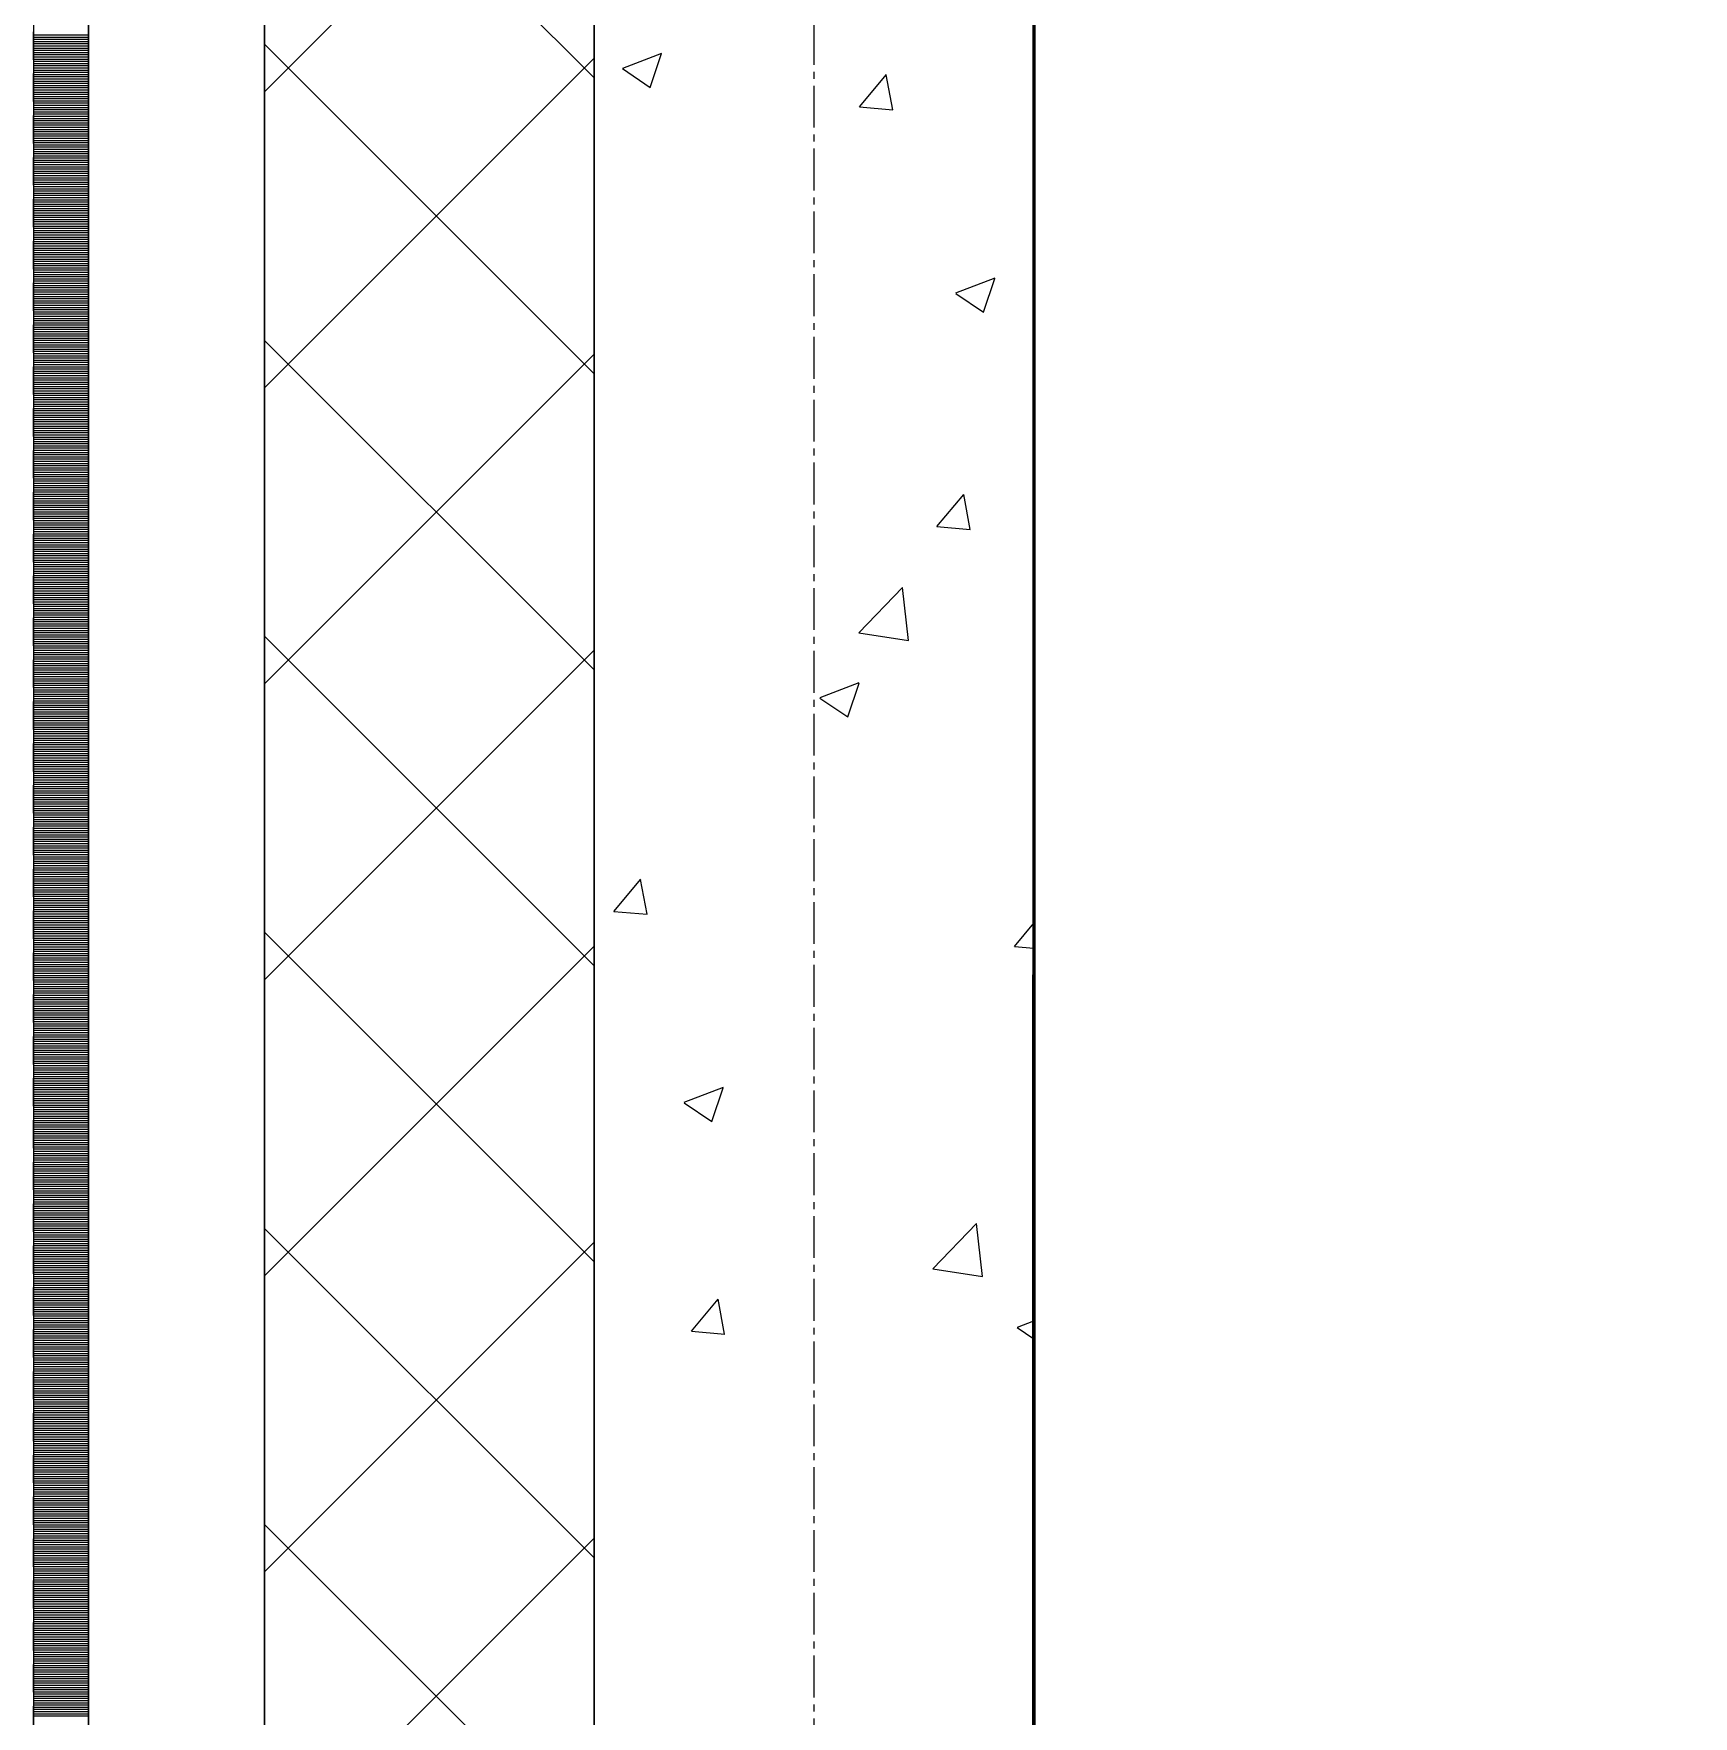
# Model space of a CAD drawing. Header units: millimetres. Extents: x 538266 to 1167394, y 114608 to 637157.
# Drawn here: x 1046079 to 1046834, y 585531 to 586297 of the extents above; entities that cross this region are included whole.
import ezdxf

# ---------------------------------------------------------------- set-up
doc = ezdxf.new("R2010")
doc.units = ezdxf.units.MM
doc.linetypes.add('CENTER2', pattern=[28.575, 19.05, -3.175, 3.175, -3.175])
doc.linetypes.add('DASHED', pattern=[19.05, 12.7, -6.35])
for name, color, linetype, lineweight in [('0) шт стен 3 эт', 150, 'Continuous', 60), ('АР_Стены ПЕНОблок', 52, 'Continuous', 20), ('АР_Тонкая', 254, 'Continuous', 5), ('АР_Утеплитель', 31, 'Continuous', 0), ('АР_Штриховка', 8, 'Continuous', 0)]:
    doc.layers.add(name, color=color, linetype=linetype, lineweight=lineweight)
doc.layers.add('АР_Делит', color=120, linetype='Continuous', lineweight=0, plot=False)
doc.layers.add('КР_Балки-0.5', color=60, linetype='Continuous', lineweight=50, plot=False)
doc.layers.add('РД_Оси_100', color=7, linetype='Continuous', lineweight=0, true_color=0x525252)

# ---------------------------------------------------------------- blocks, each defined once
blk = doc.blocks.new('СОШ_2200_АР_ОСИ_М100_28.05.24')
at = {"layer": 'АР_Делит', "color": 251, "linetype": 'DASHED', "true_color": 0x636466}
blk.add_lwpolyline([(114955, 135155), (114955, -355), (93595.036, -355), (93595.036, 13855), (94145, 13855), (94145, 68320), (66055, 68320), (66055, 13857.73), (83455, 13857.73), (83455, -355), (45245, -355), (45245, 13145), (44695, 13145), (44695, 26755), (45245, 26755), (45245, 68320), (20455, 68320), (20455, 26755), (27955, 26755), (27955, 13145), (-355, 13145), (-355, 100855)], dxfattribs=at)
at = {"layer": 'РД_Оси_100', "color": 251, "linetype": 'CENTER2', "true_color": 0x636466}
blk.add_line((0, -6155), (0, 139938.679), dxfattribs=at)
blk = doc.blocks.new('3_этаж1')
at = {"layer": 'АР_Стены ПЕНОблок', "color": 18, "linetype": 'Continuous', "lineweight": 25, "true_color": 0x000000}
for p, q in [((684283.57, 587568.74), (684283.57, 511368.74)), ((684483.57, 511368.74), (684483.57, 587568.74))]:
    blk.add_line(p, q, dxfattribs=at)
at = {"layer": 'АР_Тонкая', "color": 18, "linetype": 'Continuous', "lineweight": 25, "true_color": 0x000000}
for p, q in [((684028.57, 587568.74), (684028.57, 511368.74)), ((684053.57, 587568.74), (684053.57, 511368.74)), ((684053.57, 511368.74), (684053.57, 587568.74)), ((684133.57, 511368.74), (684133.57, 587568.74))]:
    blk.add_line(p, q, dxfattribs=at)
at = {"layer": 'АР_Утеплитель', "color": 18, "linetype": 'Continuous', "lineweight": 25, "true_color": 0x000000}
for p, q in [((684133.57, 587568.74), (684133.57, 511368.74)), ((684283.57, 511368.74), (684283.57, 587568.74))]:
    blk.add_line(p, q, dxfattribs=at)
at = {"layer": 'АР_Штриховка', "color": 18, "linetype": 'Continuous', "lineweight": 25, "true_color": 0x000000}
for p, q in [((684283.57, 586276.89), (684133.57, 586426.89)), ((684133.57, 586270.6), (684283.57, 586420.6)), ((684028.57, 586296.49), (684053.57, 586296.49)), ((684028.57, 586295.49), (684053.57, 586295.49)), ((684028.57, 586294.49), (684053.57, 586294.49)), ((684028.57, 586293.49), (684053.57, 586293.49)), ((684028.57, 586292.49), (684053.57, 586292.49)), ((684028.57, 586291.49), (684053.57, 586291.49)), ((684028.57, 586290.49), (684053.57, 586290.49)), ((684283.57, 586142.19), (684133.57, 586292.19)), ((684028.57, 586289.49), (684053.57, 586289.49)), ((684028.57, 586288.49), (684053.57, 586288.49)), ((684028.57, 586287.49), (684053.57, 586287.49)), ((684028.57, 586286.49), (684053.57, 586286.49)), ((684028.57, 586285.49), (684053.57, 586285.49)), ((684028.57, 586284.49), (684053.57, 586284.49)), ((684028.57, 586283.49), (684053.57, 586283.49)), ((684028.57, 586282.49), (684053.57, 586282.49)), ((684133.57, 586135.9), (684283.57, 586285.9)), ((684296.53, 586281.36), (684314.32, 586288.19)), ((684309.08, 586272.61), (684314.23, 586287.96)), ((684028.57, 586281.49), (684053.57, 586281.49)), ((684028.57, 586280.49), (684053.57, 586280.49)), ((684028.57, 586279.49), (684053.57, 586279.49)), ((684028.57, 586278.49), (684053.57, 586278.49)), ((684028.57, 586277.49), (684053.57, 586277.49)), ((684028.57, 586276.49), (684053.57, 586276.49)), ((684028.57, 586275.49), (684053.57, 586275.49)), ((684028.57, 586274.49), (684053.57, 586274.49)), ((684296.43, 586281.14), (684309.06, 586272.61)), ((684404.23, 586263.79), (684416.47, 586278.39)), ((684419.34, 586262.44), (684416.4, 586278.36)), ((684028.57, 586273.49), (684053.57, 586273.49)), ((684028.57, 586272.49), (684053.57, 586272.49)), ((684028.57, 586271.49), (684053.57, 586271.49)), ((684028.57, 586270.49), (684053.57, 586270.49)), ((684028.57, 586269.49), (684053.57, 586269.49)), ((684028.57, 586268.49), (684053.57, 586268.49)), ((684028.57, 586267.49), (684053.57, 586267.49)), ((684028.57, 586266.49), (684053.57, 586266.49)), ((684028.57, 586265.49), (684053.57, 586265.49)), ((684028.57, 586264.49), (684053.57, 586264.49)), ((684028.57, 586263.49), (684053.57, 586263.49)), ((684028.57, 586262.49), (684053.57, 586262.49)), ((684028.57, 586261.49), (684053.57, 586261.49)), ((684028.57, 586260.49), (684053.57, 586260.49)), ((684028.57, 586259.49), (684053.57, 586259.49)), ((684404.23, 586263.78), (684419.41, 586262.45)), ((684028.57, 586258.49), (684053.57, 586258.49)), ((684028.57, 586257.49), (684053.57, 586257.49)), ((684028.57, 586256.49), (684053.57, 586256.49)), ((684028.57, 586255.49), (684053.57, 586255.49)), ((684028.57, 586254.49), (684053.57, 586254.49)), ((684028.57, 586253.49), (684053.57, 586253.49)), ((684028.57, 586252.49), (684053.57, 586252.49)), ((684028.57, 586251.49), (684053.57, 586251.49)), ((684028.57, 586250.49), (684053.57, 586250.49)), ((684028.57, 586249.49), (684053.57, 586249.49)), ((684028.57, 586248.49), (684053.57, 586248.49)), ((684028.57, 586247.49), (684053.57, 586247.49)), ((684028.57, 586246.49), (684053.57, 586246.49)), ((684028.57, 586245.49), (684053.57, 586245.49)), ((684028.57, 586244.49), (684053.57, 586244.49)), ((684028.57, 586243.49), (684053.57, 586243.49)), ((684028.57, 586242.49), (684053.57, 586242.49)), ((684028.57, 586241.49), (684053.57, 586241.49)), ((684028.57, 586240.49), (684053.57, 586240.49)), ((684028.57, 586239.49), (684053.57, 586239.49)), ((684028.57, 586238.49), (684053.57, 586238.49)), ((684028.57, 586237.49), (684053.57, 586237.49)), ((684028.57, 586236.49), (684053.57, 586236.49)), ((684028.57, 586235.49), (684053.57, 586235.49)), ((684028.57, 586234.49), (684053.57, 586234.49)), ((684028.57, 586233.49), (684053.57, 586233.49)), ((684028.57, 586232.49), (684053.57, 586232.49)), ((684028.57, 586231.49), (684053.57, 586231.49)), ((684028.57, 586230.49), (684053.57, 586230.49)), ((684028.57, 586229.49), (684053.57, 586229.49)), ((684028.57, 586228.49), (684053.57, 586228.49)), ((684028.57, 586227.49), (684053.57, 586227.49)), ((684028.57, 586226.49), (684053.57, 586226.49)), ((684028.57, 586225.49), (684053.57, 586225.49)), ((684028.57, 586224.49), (684053.57, 586224.49)), ((684028.57, 586223.49), (684053.57, 586223.49)), ((684028.57, 586222.49), (684053.57, 586222.49)), ((684028.57, 586221.49), (684053.57, 586221.49)), ((684028.57, 586220.49), (684053.57, 586220.49)), ((684028.57, 586219.49), (684053.57, 586219.49)), ((684028.57, 586218.49), (684053.57, 586218.49)), ((684028.57, 586217.49), (684053.57, 586217.49)), ((684028.57, 586216.49), (684053.57, 586216.49)), ((684028.57, 586215.49), (684053.57, 586215.49)), ((684028.57, 586214.49), (684053.57, 586214.49)), ((684028.57, 586213.49), (684053.57, 586213.49)), ((684028.57, 586212.49), (684053.57, 586212.49)), ((684028.57, 586211.49), (684053.57, 586211.49)), ((684028.57, 586210.49), (684053.57, 586210.49)), ((684028.57, 586209.49), (684053.57, 586209.49)), ((684028.57, 586208.49), (684053.57, 586208.49)), ((684028.57, 586207.49), (684053.57, 586207.49)), ((684028.57, 586206.49), (684053.57, 586206.49)), ((684028.57, 586205.49), (684053.57, 586205.49)), ((684028.57, 586204.49), (684053.57, 586204.49)), ((684028.57, 586203.49), (684053.57, 586203.49)), ((684028.57, 586202.49), (684053.57, 586202.49)), ((684028.57, 586201.49), (684053.57, 586201.49)), ((684028.57, 586200.49), (684053.57, 586200.49)), ((684028.57, 586199.49), (684053.57, 586199.49)), ((684028.57, 586198.49), (684053.57, 586198.49)), ((684028.57, 586197.49), (684053.57, 586197.49)), ((684028.57, 586196.49), (684053.57, 586196.49)), ((684028.57, 586195.49), (684053.57, 586195.49)), ((684028.57, 586194.49), (684053.57, 586194.49)), ((684028.57, 586193.49), (684053.57, 586193.49)), ((684028.57, 586192.49), (684053.57, 586192.49)), ((684028.57, 586191.49), (684053.57, 586191.49)), ((684028.57, 586190.49), (684053.57, 586190.49)), ((684028.57, 586189.49), (684053.57, 586189.49)), ((684028.57, 586188.49), (684053.57, 586188.49)), ((684028.57, 586187.49), (684053.57, 586187.49)), ((684028.57, 586186.49), (684053.57, 586186.49)), ((684028.57, 586185.49), (684053.57, 586185.49)), ((684028.57, 586184.49), (684053.57, 586184.49)), ((684028.57, 586183.49), (684053.57, 586183.49)), ((684028.57, 586182.49), (684053.57, 586182.49)), ((684448.15, 586179.1), (684465.93, 586185.92)), ((684460.69, 586170.34), (684465.84, 586185.69)), ((684028.57, 586181.49), (684053.57, 586181.49)), ((684028.57, 586180.49), (684053.57, 586180.49)), ((684028.57, 586179.49), (684053.57, 586179.49)), ((684028.57, 586178.49), (684053.57, 586178.49)), ((684028.57, 586177.49), (684053.57, 586177.49)), ((684028.57, 586176.49), (684053.57, 586176.49)), ((684028.57, 586175.49), (684053.57, 586175.49)), ((684448.04, 586178.87), (684460.68, 586170.35)), ((684028.57, 586174.49), (684053.57, 586174.49)), ((684028.57, 586173.49), (684053.57, 586173.49)), ((684028.57, 586172.49), (684053.57, 586172.49)), ((684028.57, 586171.49), (684053.57, 586171.49)), ((684028.57, 586170.49), (684053.57, 586170.49)), ((684028.57, 586169.49), (684053.57, 586169.49)), ((684028.57, 586168.49), (684053.57, 586168.49)), ((684028.57, 586167.49), (684053.57, 586167.49)), ((684028.57, 586166.49), (684053.57, 586166.49)), ((684028.57, 586165.49), (684053.57, 586165.49)), ((684028.57, 586164.49), (684053.57, 586164.49)), ((684028.57, 586163.49), (684053.57, 586163.49)), ((684028.57, 586162.49), (684053.57, 586162.49)), ((684028.57, 586161.49), (684053.57, 586161.49)), ((684028.57, 586160.49), (684053.57, 586160.49)), ((684028.57, 586159.49), (684053.57, 586159.49)), ((684028.57, 586158.49), (684053.57, 586158.49)), ((684028.57, 586157.49), (684053.57, 586157.49)), ((684028.57, 586156.49), (684053.57, 586156.49)), ((684028.57, 586155.49), (684053.57, 586155.49)), ((684028.57, 586154.49), (684053.57, 586154.49)), ((684028.57, 586153.49), (684053.57, 586153.49)), ((684028.57, 586152.49), (684053.57, 586152.49)), ((684283.57, 586007.48), (684133.57, 586157.48)), ((684028.57, 586151.49), (684053.57, 586151.49)), ((684028.57, 586150.49), (684053.57, 586150.49)), ((684028.57, 586149.49), (684053.57, 586149.49)), ((684028.57, 586148.49), (684053.57, 586148.49)), ((684028.57, 586147.49), (684053.57, 586147.49)), ((684028.57, 586146.49), (684053.57, 586146.49)), ((684028.57, 586145.49), (684053.57, 586145.49)), ((684028.57, 586144.49), (684053.57, 586144.49)), ((684133.57, 586001.2), (684283.57, 586151.2)), ((684028.57, 586143.49), (684053.57, 586143.49)), ((684028.57, 586142.49), (684053.57, 586142.49)), ((684028.57, 586141.49), (684053.57, 586141.49)), ((684028.57, 586140.49), (684053.57, 586140.49)), ((684028.57, 586139.49), (684053.57, 586139.49)), ((684028.57, 586138.49), (684053.57, 586138.49)), ((684028.57, 586137.49), (684053.57, 586137.49)), ((684028.57, 586136.49), (684053.57, 586136.49)), ((684028.57, 586135.49), (684053.57, 586135.49)), ((684028.57, 586134.49), (684053.57, 586134.49)), ((684028.57, 586133.49), (684053.57, 586133.49)), ((684028.57, 586132.49), (684053.57, 586132.49)), ((684028.57, 586131.49), (684053.57, 586131.49)), ((684028.57, 586130.49), (684053.57, 586130.49)), ((684028.57, 586129.49), (684053.57, 586129.49)), ((684028.57, 586128.49), (684053.57, 586128.49)), ((684028.57, 586127.49), (684053.57, 586127.49)), ((684028.57, 586126.49), (684053.57, 586126.49)), ((684028.57, 586125.49), (684053.57, 586125.49)), ((684028.57, 586124.49), (684053.57, 586124.49)), ((684028.57, 586123.49), (684053.57, 586123.49)), ((684028.57, 586122.49), (684053.57, 586122.49)), ((684028.57, 586121.49), (684053.57, 586121.49)), ((684028.57, 586120.49), (684053.57, 586120.49)), ((684028.57, 586119.49), (684053.57, 586119.49)), ((684028.57, 586118.49), (684053.57, 586118.49)), ((684028.57, 586117.49), (684053.57, 586117.49)), ((684028.57, 586116.49), (684053.57, 586116.49)), ((684028.57, 586115.49), (684053.57, 586115.49)), ((684028.57, 586114.49), (684053.57, 586114.49)), ((684028.57, 586113.49), (684053.57, 586113.49)), ((684028.57, 586112.49), (684053.57, 586112.49)), ((684028.57, 586111.49), (684053.57, 586111.49)), ((684028.57, 586110.49), (684053.57, 586110.49)), ((684028.57, 586109.49), (684053.57, 586109.49)), ((684028.57, 586108.49), (684053.57, 586108.49)), ((684028.57, 586107.49), (684053.57, 586107.49)), ((684028.57, 586106.49), (684053.57, 586106.49)), ((684028.57, 586105.49), (684053.57, 586105.49)), ((684028.57, 586104.49), (684053.57, 586104.49)), ((684028.57, 586103.49), (684053.57, 586103.49)), ((684028.57, 586102.49), (684053.57, 586102.49)), ((684028.57, 586101.49), (684053.57, 586101.49)), ((684028.57, 586100.49), (684053.57, 586100.49)), ((684028.57, 586099.49), (684053.57, 586099.49)), ((684028.57, 586098.49), (684053.57, 586098.49)), ((684028.57, 586097.49), (684053.57, 586097.49)), ((684028.57, 586096.49), (684053.57, 586096.49)), ((684028.57, 586095.49), (684053.57, 586095.49)), ((684028.57, 586094.49), (684053.57, 586094.49)), ((684028.57, 586093.49), (684053.57, 586093.49)), ((684028.57, 586092.49), (684053.57, 586092.49)), ((684028.57, 586091.49), (684053.57, 586091.49)), ((684028.57, 586090.49), (684053.57, 586090.49)), ((684028.57, 586089.49), (684053.57, 586089.49)), ((684028.57, 586088.49), (684053.57, 586088.49)), ((684028.57, 586087.49), (684053.57, 586087.49)), ((684028.57, 586086.49), (684053.57, 586086.49)), ((684028.57, 586085.49), (684053.57, 586085.49)), ((684028.57, 586084.49), (684053.57, 586084.49)), ((684028.57, 586083.49), (684053.57, 586083.49)), ((684439.47, 586072.74), (684451.72, 586087.33)), ((684454.58, 586071.38), (684451.64, 586087.31)), ((684028.57, 586082.49), (684053.57, 586082.49)), ((684028.57, 586081.49), (684053.57, 586081.49)), ((684028.57, 586080.49), (684053.57, 586080.49)), ((684028.57, 586079.49), (684053.57, 586079.49)), ((684028.57, 586078.49), (684053.57, 586078.49)), ((684028.57, 586077.49), (684053.57, 586077.49)), ((684028.57, 586076.49), (684053.57, 586076.49)), ((684028.57, 586075.49), (684053.57, 586075.49)), ((684028.57, 586074.49), (684053.57, 586074.49)), ((684028.57, 586073.49), (684053.57, 586073.49)), ((684028.57, 586072.49), (684053.57, 586072.49)), ((684028.57, 586071.49), (684053.57, 586071.49)), ((684028.57, 586070.49), (684053.57, 586070.49)), ((684028.57, 586069.49), (684053.57, 586069.49)), ((684028.57, 586068.49), (684053.57, 586068.49)), ((684028.57, 586067.49), (684053.57, 586067.49)), ((684439.47, 586072.73), (684454.65, 586071.4)), ((684028.57, 586066.49), (684053.57, 586066.49)), ((684028.57, 586065.49), (684053.57, 586065.49)), ((684028.57, 586064.49), (684053.57, 586064.49)), ((684028.57, 586063.49), (684053.57, 586063.49)), ((684028.57, 586062.49), (684053.57, 586062.49)), ((684028.57, 586061.49), (684053.57, 586061.49)), ((684028.57, 586060.49), (684053.57, 586060.49)), ((684028.57, 586059.49), (684053.57, 586059.49)), ((684028.57, 586058.49), (684053.57, 586058.49)), ((684028.57, 586057.49), (684053.57, 586057.49)), ((684028.57, 586056.49), (684053.57, 586056.49)), ((684028.57, 586055.49), (684053.57, 586055.49)), ((684028.57, 586054.49), (684053.57, 586054.49)), ((684028.57, 586053.49), (684053.57, 586053.49)), ((684028.57, 586052.49), (684053.57, 586052.49)), ((684028.57, 586051.49), (684053.57, 586051.49)), ((684028.57, 586050.49), (684053.57, 586050.49)), ((684028.57, 586049.49), (684053.57, 586049.49)), ((684028.57, 586048.49), (684053.57, 586048.49)), ((684028.57, 586047.49), (684053.57, 586047.49)), ((684028.57, 586046.49), (684053.57, 586046.49)), ((684028.57, 586045.49), (684053.57, 586045.49)), ((684028.57, 586044.49), (684053.57, 586044.49)), ((684403.98, 586024.35), (684423.76, 586044.97)), ((684426.57, 586020.85), (684423.76, 586044.97)), ((684028.57, 586043.49), (684053.57, 586043.49)), ((684028.57, 586042.49), (684053.57, 586042.49)), ((684028.57, 586041.49), (684053.57, 586041.49)), ((684028.57, 586040.49), (684053.57, 586040.49)), ((684028.57, 586039.49), (684053.57, 586039.49)), ((684028.57, 586038.49), (684053.57, 586038.49)), ((684028.57, 586037.49), (684053.57, 586037.49)), ((684028.57, 586036.49), (684053.57, 586036.49)), ((684028.57, 586035.49), (684053.57, 586035.49)), ((684028.57, 586034.49), (684053.57, 586034.49)), ((684028.57, 586033.49), (684053.57, 586033.49)), ((684028.57, 586032.49), (684053.57, 586032.49)), ((684028.57, 586031.49), (684053.57, 586031.49)), ((684028.57, 586030.49), (684053.57, 586030.49)), ((684028.57, 586029.49), (684053.57, 586029.49)), ((684028.57, 586028.49), (684053.57, 586028.49)), ((684028.57, 586027.49), (684053.57, 586027.49)), ((684028.57, 586026.49), (684053.57, 586026.49)), ((684028.57, 586025.49), (684053.57, 586025.49)), ((684028.57, 586024.49), (684053.57, 586024.49)), ((684028.57, 586023.49), (684053.57, 586023.49)), ((684028.57, 586022.49), (684053.57, 586022.49)), ((684283.57, 585872.78), (684133.57, 586022.78)), ((684403.98, 586024.36), (684426.57, 586020.85)), ((684028.57, 586021.49), (684053.57, 586021.49)), ((684028.57, 586020.49), (684053.57, 586020.49)), ((684028.57, 586019.49), (684053.57, 586019.49)), ((684028.57, 586018.49), (684053.57, 586018.49)), ((684028.57, 586017.49), (684053.57, 586017.49)), ((684028.57, 586016.49), (684053.57, 586016.49)), ((684028.57, 586015.49), (684053.57, 586015.49)), ((684028.57, 586014.49), (684053.57, 586014.49)), ((684133.57, 585866.49), (684283.57, 586016.49)), ((684028.57, 586013.49), (684053.57, 586013.49)), ((684028.57, 586012.49), (684053.57, 586012.49)), ((684028.57, 586011.49), (684053.57, 586011.49)), ((684028.57, 586010.49), (684053.57, 586010.49)), ((684028.57, 586009.49), (684053.57, 586009.49)), ((684028.57, 586008.49), (684053.57, 586008.49)), ((684028.57, 586007.49), (684053.57, 586007.49)), ((684028.57, 586006.49), (684053.57, 586006.49)), ((684028.57, 586005.49), (684053.57, 586005.49)), ((684028.57, 586004.49), (684053.57, 586004.49)), ((684028.57, 586003.49), (684053.57, 586003.49)), ((684028.57, 586002.49), (684053.57, 586002.49)), ((684028.57, 586001.49), (684053.57, 586001.49)), ((684028.57, 586000.49), (684053.57, 586000.49)), ((684028.57, 585999.49), (684053.57, 585999.49)), ((684386.34, 585994.91), (684404.13, 586001.73)), ((684398.89, 585986.16), (684404.04, 586001.51)), ((684028.57, 585998.49), (684053.57, 585998.49)), ((684028.57, 585997.49), (684053.57, 585997.49)), ((684028.57, 585996.49), (684053.57, 585996.49)), ((684028.57, 585995.49), (684053.57, 585995.49)), ((684028.57, 585994.49), (684053.57, 585994.49)), ((684028.57, 585993.49), (684053.57, 585993.49)), ((684028.57, 585992.49), (684053.57, 585992.49)), ((684028.57, 585991.49), (684053.57, 585991.49)), ((684386.24, 585994.68), (684398.88, 585986.16)), ((684028.57, 585990.49), (684053.57, 585990.49)), ((684028.57, 585989.49), (684053.57, 585989.49)), ((684028.57, 585988.49), (684053.57, 585988.49)), ((684028.57, 585987.49), (684053.57, 585987.49)), ((684028.57, 585986.49), (684053.57, 585986.49)), ((684028.57, 585985.49), (684053.57, 585985.49)), ((684028.57, 585984.49), (684053.57, 585984.49)), ((684028.57, 585983.49), (684053.57, 585983.49)), ((684028.57, 585982.49), (684053.57, 585982.49)), ((684028.57, 585981.49), (684053.57, 585981.49)), ((684028.57, 585980.49), (684053.57, 585980.49)), ((684028.57, 585979.49), (684053.57, 585979.49)), ((684028.57, 585978.49), (684053.57, 585978.49)), ((684028.57, 585977.49), (684053.57, 585977.49)), ((684028.57, 585976.49), (684053.57, 585976.49)), ((684028.57, 585975.49), (684053.57, 585975.49)), ((684028.57, 585974.49), (684053.57, 585974.49)), ((684028.57, 585973.49), (684053.57, 585973.49)), ((684028.57, 585972.49), (684053.57, 585972.49)), ((684028.57, 585971.49), (684053.57, 585971.49)), ((684028.57, 585970.49), (684053.57, 585970.49)), ((684028.57, 585969.49), (684053.57, 585969.49)), ((684028.57, 585968.49), (684053.57, 585968.49)), ((684028.57, 585967.49), (684053.57, 585967.49)), ((684028.57, 585966.49), (684053.57, 585966.49)), ((684028.57, 585965.49), (684053.57, 585965.49)), ((684028.57, 585964.49), (684053.57, 585964.49)), ((684028.57, 585963.49), (684053.57, 585963.49)), ((684028.57, 585962.49), (684053.57, 585962.49)), ((684028.57, 585961.49), (684053.57, 585961.49)), ((684028.57, 585960.49), (684053.57, 585960.49)), ((684028.57, 585959.49), (684053.57, 585959.49)), ((684028.57, 585958.49), (684053.57, 585958.49)), ((684028.57, 585957.49), (684053.57, 585957.49)), ((684028.57, 585956.49), (684053.57, 585956.49)), ((684028.57, 585955.49), (684053.57, 585955.49)), ((684028.57, 585954.49), (684053.57, 585954.49)), ((684028.57, 585953.49), (684053.57, 585953.49)), ((684028.57, 585952.49), (684053.57, 585952.49)), ((684028.57, 585951.49), (684053.57, 585951.49)), ((684028.57, 585950.49), (684053.57, 585950.49)), ((684028.57, 585949.49), (684053.57, 585949.49)), ((684028.57, 585948.49), (684053.57, 585948.49)), ((684028.57, 585947.49), (684053.57, 585947.49)), ((684028.57, 585946.49), (684053.57, 585946.49)), ((684028.57, 585945.49), (684053.57, 585945.49)), ((684028.57, 585944.49), (684053.57, 585944.49)), ((684028.57, 585943.49), (684053.57, 585943.49)), ((684028.57, 585942.49), (684053.57, 585942.49)), ((684028.57, 585941.49), (684053.57, 585941.49)), ((684028.57, 585940.49), (684053.57, 585940.49)), ((684028.57, 585939.49), (684053.57, 585939.49)), ((684028.57, 585938.49), (684053.57, 585938.49)), ((684028.57, 585937.49), (684053.57, 585937.49)), ((684028.57, 585936.49), (684053.57, 585936.49)), ((684028.57, 585935.49), (684053.57, 585935.49)), ((684028.57, 585934.49), (684053.57, 585934.49)), ((684028.57, 585933.49), (684053.57, 585933.49)), ((684028.57, 585932.49), (684053.57, 585932.49)), ((684028.57, 585931.49), (684053.57, 585931.49)), ((684028.57, 585930.49), (684053.57, 585930.49)), ((684028.57, 585929.49), (684053.57, 585929.49)), ((684028.57, 585928.49), (684053.57, 585928.49)), ((684028.57, 585927.49), (684053.57, 585927.49)), ((684028.57, 585926.49), (684053.57, 585926.49)), ((684028.57, 585925.49), (684053.57, 585925.49)), ((684028.57, 585924.49), (684053.57, 585924.49)), ((684028.57, 585923.49), (684053.57, 585923.49)), ((684028.57, 585922.49), (684053.57, 585922.49)), ((684028.57, 585921.49), (684053.57, 585921.49)), ((684028.57, 585920.49), (684053.57, 585920.49)), ((684028.57, 585919.49), (684053.57, 585919.49)), ((684028.57, 585918.49), (684053.57, 585918.49)), ((684028.57, 585917.49), (684053.57, 585917.49)), ((684028.57, 585916.49), (684053.57, 585916.49)), ((684028.57, 585915.49), (684053.57, 585915.49)), ((684028.57, 585914.49), (684053.57, 585914.49)), ((684028.57, 585913.49), (684053.57, 585913.49)), ((684028.57, 585912.49), (684053.57, 585912.49)), ((684028.57, 585911.49), (684053.57, 585911.49)), ((684028.57, 585910.49), (684053.57, 585910.49)), ((684028.57, 585909.49), (684053.57, 585909.49)), ((684028.57, 585908.49), (684053.57, 585908.49)), ((684028.57, 585907.49), (684053.57, 585907.49)), ((684292.53, 585897.62), (684304.78, 585912.21)), ((684307.64, 585896.27), (684304.7, 585912.19)), ((684028.57, 585906.49), (684053.57, 585906.49)), ((684028.57, 585905.49), (684053.57, 585905.49)), ((684028.57, 585904.49), (684053.57, 585904.49)), ((684028.57, 585903.49), (684053.57, 585903.49)), ((684028.57, 585902.49), (684053.57, 585902.49)), ((684028.57, 585901.49), (684053.57, 585901.49)), ((684028.57, 585900.49), (684053.57, 585900.49)), ((684028.57, 585899.49), (684053.57, 585899.49)), ((684028.57, 585898.49), (684053.57, 585898.49)), ((684028.57, 585897.49), (684053.57, 585897.49)), ((684028.57, 585896.49), (684053.57, 585896.49)), ((684028.57, 585895.49), (684053.57, 585895.49)), ((684028.57, 585894.49), (684053.57, 585894.49)), ((684028.57, 585893.49), (684053.57, 585893.49)), ((684028.57, 585892.49), (684053.57, 585892.49)), ((684028.57, 585891.49), (684053.57, 585891.49)), ((684292.53, 585897.61), (684307.71, 585896.28)), ((684474.72, 585881.68), (684483.57, 585892.24)), ((684028.57, 585890.49), (684053.57, 585890.49)), ((684028.57, 585889.49), (684053.57, 585889.49)), ((684028.57, 585888.49), (684053.57, 585888.49)), ((684028.57, 585887.49), (684053.57, 585887.49)), ((684028.57, 585886.49), (684053.57, 585886.49)), ((684028.57, 585885.49), (684053.57, 585885.49)), ((684028.57, 585884.49), (684053.57, 585884.49)), ((684283.57, 585738.08), (684133.57, 585888.08)), ((684028.57, 585883.49), (684053.57, 585883.49)), ((684028.57, 585882.49), (684053.57, 585882.49)), ((684028.57, 585881.49), (684053.57, 585881.49)), ((684028.57, 585880.49), (684053.57, 585880.49)), ((684028.57, 585879.49), (684053.57, 585879.49)), ((684028.57, 585878.49), (684053.57, 585878.49)), ((684028.57, 585877.49), (684053.57, 585877.49)), ((684028.57, 585876.49), (684053.57, 585876.49)), ((684133.57, 585731.79), (684283.57, 585881.79)), ((684474.72, 585881.67), (684483.57, 585880.89)), ((684028.57, 585875.49), (684053.57, 585875.49)), ((684028.57, 585874.49), (684053.57, 585874.49)), ((684028.57, 585873.49), (684053.57, 585873.49)), ((684028.57, 585872.49), (684053.57, 585872.49)), ((684028.57, 585871.49), (684053.57, 585871.49)), ((684028.57, 585870.49), (684053.57, 585870.49)), ((684028.57, 585869.49), (684053.57, 585869.49)), ((684028.57, 585868.49), (684053.57, 585868.49)), ((684028.57, 585867.49), (684053.57, 585867.49)), ((684028.57, 585866.49), (684053.57, 585866.49)), ((684028.57, 585865.49), (684053.57, 585865.49)), ((684028.57, 585864.49), (684053.57, 585864.49)), ((684028.57, 585863.49), (684053.57, 585863.49)), ((684028.57, 585862.49), (684053.57, 585862.49)), ((684028.57, 585861.49), (684053.57, 585861.49)), ((684028.57, 585860.49), (684053.57, 585860.49)), ((684028.57, 585859.49), (684053.57, 585859.49)), ((684028.57, 585858.49), (684053.57, 585858.49)), ((684028.57, 585857.49), (684053.57, 585857.49)), ((684028.57, 585856.49), (684053.57, 585856.49)), ((684028.57, 585855.49), (684053.57, 585855.49)), ((684028.57, 585854.49), (684053.57, 585854.49)), ((684028.57, 585853.49), (684053.57, 585853.49)), ((684028.57, 585852.49), (684053.57, 585852.49)), ((684028.57, 585851.49), (684053.57, 585851.49)), ((684028.57, 585850.49), (684053.57, 585850.49)), ((684028.57, 585849.49), (684053.57, 585849.49)), ((684028.57, 585848.49), (684053.57, 585848.49)), ((684028.57, 585847.49), (684053.57, 585847.49)), ((684028.57, 585846.49), (684053.57, 585846.49)), ((684028.57, 585845.49), (684053.57, 585845.49)), ((684028.57, 585844.49), (684053.57, 585844.49)), ((684028.57, 585843.49), (684053.57, 585843.49)), ((684028.57, 585842.49), (684053.57, 585842.49)), ((684028.57, 585841.49), (684053.57, 585841.49)), ((684028.57, 585840.49), (684053.57, 585840.49)), ((684028.57, 585839.49), (684053.57, 585839.49)), ((684028.57, 585838.49), (684053.57, 585838.49)), ((684028.57, 585837.49), (684053.57, 585837.49)), ((684028.57, 585836.49), (684053.57, 585836.49)), ((684028.57, 585835.49), (684053.57, 585835.49)), ((684028.57, 585834.49), (684053.57, 585834.49)), ((684028.57, 585833.49), (684053.57, 585833.49)), ((684028.57, 585832.49), (684053.57, 585832.49)), ((684028.57, 585831.49), (684053.57, 585831.49)), ((684028.57, 585830.49), (684053.57, 585830.49)), ((684028.57, 585829.49), (684053.57, 585829.49)), ((684028.57, 585828.49), (684053.57, 585828.49)), ((684028.57, 585827.49), (684053.57, 585827.49)), ((684028.57, 585826.49), (684053.57, 585826.49)), ((684028.57, 585825.49), (684053.57, 585825.49)), ((684028.57, 585824.49), (684053.57, 585824.49)), ((684028.57, 585823.49), (684053.57, 585823.49)), ((684028.57, 585822.49), (684053.57, 585822.49)), ((684028.57, 585821.49), (684053.57, 585821.49)), ((684028.57, 585820.49), (684053.57, 585820.49)), ((684028.57, 585819.49), (684053.57, 585819.49)), ((684028.57, 585818.49), (684053.57, 585818.49)), ((684028.57, 585817.49), (684053.57, 585817.49)), ((684028.57, 585816.49), (684053.57, 585816.49)), ((684028.57, 585815.49), (684053.57, 585815.49)), ((684324.54, 585810.72), (684342.33, 585817.55)), ((684337.09, 585801.97), (684342.24, 585817.32)), ((684028.57, 585814.49), (684053.57, 585814.49)), ((684028.57, 585813.49), (684053.57, 585813.49)), ((684028.57, 585812.49), (684053.57, 585812.49)), ((684028.57, 585811.49), (684053.57, 585811.49)), ((684028.57, 585810.49), (684053.57, 585810.49)), ((684028.57, 585809.49), (684053.57, 585809.49)), ((684028.57, 585808.49), (684053.57, 585808.49)), ((684028.57, 585807.49), (684053.57, 585807.49)), ((684324.44, 585810.49), (684337.07, 585801.97)), ((684028.57, 585806.49), (684053.57, 585806.49)), ((684028.57, 585805.49), (684053.57, 585805.49)), ((684028.57, 585804.49), (684053.57, 585804.49)), ((684028.57, 585803.49), (684053.57, 585803.49)), ((684028.57, 585802.49), (684053.57, 585802.49)), ((684028.57, 585801.49), (684053.57, 585801.49)), ((684028.57, 585800.49), (684053.57, 585800.49)), ((684028.57, 585799.49), (684053.57, 585799.49)), ((684028.57, 585798.49), (684053.57, 585798.49)), ((684028.57, 585797.49), (684053.57, 585797.49)), ((684028.57, 585796.49), (684053.57, 585796.49)), ((684028.57, 585795.49), (684053.57, 585795.49)), ((684028.57, 585794.49), (684053.57, 585794.49)), ((684028.57, 585793.49), (684053.57, 585793.49)), ((684028.57, 585792.49), (684053.57, 585792.49)), ((684028.57, 585791.49), (684053.57, 585791.49)), ((684028.57, 585790.49), (684053.57, 585790.49)), ((684028.57, 585789.49), (684053.57, 585789.49)), ((684028.57, 585788.49), (684053.57, 585788.49)), ((684028.57, 585787.49), (684053.57, 585787.49)), ((684028.57, 585786.49), (684053.57, 585786.49)), ((684028.57, 585785.49), (684053.57, 585785.49)), ((684028.57, 585784.49), (684053.57, 585784.49)), ((684028.57, 585783.49), (684053.57, 585783.49)), ((684028.57, 585782.49), (684053.57, 585782.49)), ((684028.57, 585781.49), (684053.57, 585781.49)), ((684028.57, 585780.49), (684053.57, 585780.49)), ((684028.57, 585779.49), (684053.57, 585779.49)), ((684028.57, 585778.49), (684053.57, 585778.49)), ((684028.57, 585777.49), (684053.57, 585777.49)), ((684028.57, 585776.49), (684053.57, 585776.49)), ((684028.57, 585775.49), (684053.57, 585775.49)), ((684028.57, 585774.49), (684053.57, 585774.49)), ((684028.57, 585773.49), (684053.57, 585773.49)), ((684028.57, 585772.49), (684053.57, 585772.49)), ((684028.57, 585771.49), (684053.57, 585771.49)), ((684028.57, 585770.49), (684053.57, 585770.49)), ((684028.57, 585769.49), (684053.57, 585769.49)), ((684028.57, 585768.49), (684053.57, 585768.49)), ((684028.57, 585767.49), (684053.57, 585767.49)), ((684028.57, 585766.49), (684053.57, 585766.49)), ((684028.57, 585765.49), (684053.57, 585765.49)), ((684028.57, 585764.49), (684053.57, 585764.49)), ((684028.57, 585763.49), (684053.57, 585763.49)), ((684028.57, 585762.49), (684053.57, 585762.49)), ((684028.57, 585761.49), (684053.57, 585761.49)), ((684028.57, 585760.49), (684053.57, 585760.49)), ((684028.57, 585759.49), (684053.57, 585759.49)), ((684028.57, 585758.49), (684053.57, 585758.49)), ((684028.57, 585757.49), (684053.57, 585757.49)), ((684028.57, 585756.49), (684053.57, 585756.49)), ((684028.57, 585755.49), (684053.57, 585755.49)), ((684028.57, 585754.49), (684053.57, 585754.49)), ((684437.65, 585734.89), (684457.44, 585755.5)), ((684460.24, 585731.38), (684457.43, 585755.5)), ((684028.57, 585753.49), (684053.57, 585753.49)), ((684028.57, 585752.49), (684053.57, 585752.49)), ((684028.57, 585751.49), (684053.57, 585751.49)), ((684028.57, 585750.49), (684053.57, 585750.49)), ((684028.57, 585749.49), (684053.57, 585749.49)), ((684028.57, 585748.49), (684053.57, 585748.49)), ((684028.57, 585747.49), (684053.57, 585747.49)), ((684028.57, 585746.49), (684053.57, 585746.49)), ((684283.57, 585603.37), (684133.57, 585753.37)), ((684133.57, 585597.08), (684283.57, 585747.08)), ((684028.57, 585745.49), (684053.57, 585745.49)), ((684028.57, 585744.49), (684053.57, 585744.49)), ((684028.57, 585743.49), (684053.57, 585743.49)), ((684028.57, 585742.49), (684053.57, 585742.49)), ((684028.57, 585741.49), (684053.57, 585741.49)), ((684028.57, 585740.49), (684053.57, 585740.49)), ((684028.57, 585739.49), (684053.57, 585739.49)), ((684028.57, 585738.49), (684053.57, 585738.49)), ((684028.57, 585737.49), (684053.57, 585737.49)), ((684028.57, 585736.49), (684053.57, 585736.49)), ((684028.57, 585735.49), (684053.57, 585735.49)), ((684028.57, 585734.49), (684053.57, 585734.49)), ((684028.57, 585733.49), (684053.57, 585733.49)), ((684028.57, 585732.49), (684053.57, 585732.49)), ((684028.57, 585731.49), (684053.57, 585731.49)), ((684437.65, 585734.89), (684460.24, 585731.38)), ((684028.57, 585730.49), (684053.57, 585730.49)), ((684028.57, 585729.49), (684053.57, 585729.49)), ((684028.57, 585728.49), (684053.57, 585728.49)), ((684028.57, 585727.49), (684053.57, 585727.49)), ((684028.57, 585726.49), (684053.57, 585726.49)), ((684028.57, 585725.49), (684053.57, 585725.49)), ((684028.57, 585724.49), (684053.57, 585724.49)), ((684028.57, 585723.49), (684053.57, 585723.49)), ((684028.57, 585722.49), (684053.57, 585722.49)), ((684028.57, 585721.49), (684053.57, 585721.49)), ((684028.57, 585720.49), (684053.57, 585720.49)), ((684028.57, 585719.49), (684053.57, 585719.49)), ((684028.57, 585718.49), (684053.57, 585718.49)), ((684028.57, 585717.49), (684053.57, 585717.49)), ((684028.57, 585716.49), (684053.57, 585716.49)), ((684028.57, 585715.49), (684053.57, 585715.49)), ((684327.78, 585706.56), (684340.02, 585721.15)), ((684342.88, 585705.21), (684339.94, 585721.13)), ((684028.57, 585714.49), (684053.57, 585714.49)), ((684028.57, 585713.49), (684053.57, 585713.49)), ((684028.57, 585712.49), (684053.57, 585712.49)), ((684028.57, 585711.49), (684053.57, 585711.49)), ((684028.57, 585710.49), (684053.57, 585710.49)), ((684028.57, 585709.49), (684053.57, 585709.49)), ((684028.57, 585708.49), (684053.57, 585708.49)), ((684476.05, 585708.23), (684483.57, 585703.16)), ((684476.16, 585708.45), (684483.57, 585711.3)), ((684028.57, 585707.49), (684053.57, 585707.49)), ((684028.57, 585706.49), (684053.57, 585706.49)), ((684028.57, 585705.49), (684053.57, 585705.49)), ((684028.57, 585704.49), (684053.57, 585704.49)), ((684028.57, 585703.49), (684053.57, 585703.49)), ((684028.57, 585702.49), (684053.57, 585702.49)), ((684028.57, 585701.49), (684053.57, 585701.49)), ((684028.57, 585700.49), (684053.57, 585700.49)), ((684327.77, 585706.55), (684342.96, 585705.22)), ((684028.57, 585699.49), (684053.57, 585699.49)), ((684028.57, 585698.49), (684053.57, 585698.49)), ((684028.57, 585697.49), (684053.57, 585697.49)), ((684028.57, 585696.49), (684053.57, 585696.49)), ((684028.57, 585695.49), (684053.57, 585695.49)), ((684028.57, 585694.49), (684053.57, 585694.49)), ((684028.57, 585693.49), (684053.57, 585693.49)), ((684028.57, 585692.49), (684053.57, 585692.49)), ((684028.57, 585691.49), (684053.57, 585691.49)), ((684028.57, 585690.49), (684053.57, 585690.49)), ((684028.57, 585689.49), (684053.57, 585689.49)), ((684028.57, 585688.49), (684053.57, 585688.49)), ((684028.57, 585687.49), (684053.57, 585687.49)), ((684028.57, 585686.49), (684053.57, 585686.49)), ((684028.57, 585685.49), (684053.57, 585685.49)), ((684028.57, 585684.49), (684053.57, 585684.49)), ((684028.57, 585683.49), (684053.57, 585683.49)), ((684028.57, 585682.49), (684053.57, 585682.49)), ((684028.57, 585681.49), (684053.57, 585681.49)), ((684028.57, 585680.49), (684053.57, 585680.49)), ((684028.57, 585679.49), (684053.57, 585679.49)), ((684028.57, 585678.49), (684053.57, 585678.49)), ((684028.57, 585677.49), (684053.57, 585677.49)), ((684028.57, 585676.49), (684053.57, 585676.49)), ((684028.57, 585675.49), (684053.57, 585675.49)), ((684028.57, 585674.49), (684053.57, 585674.49)), ((684028.57, 585673.49), (684053.57, 585673.49)), ((684028.57, 585672.49), (684053.57, 585672.49)), ((684028.57, 585671.49), (684053.57, 585671.49)), ((684028.57, 585670.49), (684053.57, 585670.49)), ((684028.57, 585669.49), (684053.57, 585669.49)), ((684028.57, 585668.49), (684053.57, 585668.49)), ((684028.57, 585667.49), (684053.57, 585667.49)), ((684028.57, 585666.49), (684053.57, 585666.49)), ((684028.57, 585665.49), (684053.57, 585665.49)), ((684028.57, 585664.49), (684053.57, 585664.49)), ((684028.57, 585663.49), (684053.57, 585663.49)), ((684028.57, 585662.49), (684053.57, 585662.49)), ((684028.57, 585661.49), (684053.57, 585661.49)), ((684028.57, 585660.49), (684053.57, 585660.49)), ((684028.57, 585659.49), (684053.57, 585659.49)), ((684028.57, 585658.49), (684053.57, 585658.49)), ((684028.57, 585657.49), (684053.57, 585657.49)), ((684028.57, 585656.49), (684053.57, 585656.49)), ((684028.57, 585655.49), (684053.57, 585655.49)), ((684028.57, 585654.49), (684053.57, 585654.49)), ((684028.57, 585653.49), (684053.57, 585653.49)), ((684028.57, 585652.49), (684053.57, 585652.49)), ((684028.57, 585651.49), (684053.57, 585651.49)), ((684028.57, 585650.49), (684053.57, 585650.49)), ((684028.57, 585649.49), (684053.57, 585649.49)), ((684028.57, 585648.49), (684053.57, 585648.49)), ((684028.57, 585647.49), (684053.57, 585647.49)), ((684028.57, 585646.49), (684053.57, 585646.49)), ((684028.57, 585645.49), (684053.57, 585645.49)), ((684028.57, 585644.49), (684053.57, 585644.49)), ((684028.57, 585643.49), (684053.57, 585643.49)), ((684028.57, 585642.49), (684053.57, 585642.49)), ((684028.57, 585641.49), (684053.57, 585641.49)), ((684028.57, 585640.49), (684053.57, 585640.49)), ((684028.57, 585639.49), (684053.57, 585639.49)), ((684028.57, 585638.49), (684053.57, 585638.49)), ((684028.57, 585637.49), (684053.57, 585637.49)), ((684028.57, 585636.49), (684053.57, 585636.49)), ((684028.57, 585635.49), (684053.57, 585635.49)), ((684028.57, 585634.49), (684053.57, 585634.49)), ((684028.57, 585633.49), (684053.57, 585633.49)), ((684028.57, 585632.49), (684053.57, 585632.49)), ((684028.57, 585631.49), (684053.57, 585631.49)), ((684028.57, 585630.49), (684053.57, 585630.49)), ((684028.57, 585629.49), (684053.57, 585629.49)), ((684028.57, 585628.49), (684053.57, 585628.49)), ((684028.57, 585627.49), (684053.57, 585627.49)), ((684028.57, 585626.49), (684053.57, 585626.49)), ((684028.57, 585625.49), (684053.57, 585625.49)), ((684028.57, 585624.49), (684053.57, 585624.49)), ((684028.57, 585623.49), (684053.57, 585623.49)), ((684028.57, 585622.49), (684053.57, 585622.49)), ((684028.57, 585621.49), (684053.57, 585621.49)), ((684028.57, 585620.49), (684053.57, 585620.49)), ((684028.57, 585619.49), (684053.57, 585619.49)), ((684028.57, 585618.49), (684053.57, 585618.49)), ((684028.57, 585617.49), (684053.57, 585617.49)), ((684028.57, 585616.49), (684053.57, 585616.49)), ((684283.57, 585468.67), (684133.57, 585618.67)), ((684028.57, 585615.49), (684053.57, 585615.49)), ((684028.57, 585614.49), (684053.57, 585614.49)), ((684028.57, 585613.49), (684053.57, 585613.49)), ((684028.57, 585612.49), (684053.57, 585612.49)), ((684028.57, 585611.49), (684053.57, 585611.49)), ((684028.57, 585610.49), (684053.57, 585610.49)), ((684028.57, 585609.49), (684053.57, 585609.49)), ((684028.57, 585608.49), (684053.57, 585608.49)), ((684133.57, 585462.38), (684283.57, 585612.38)), ((684028.57, 585607.49), (684053.57, 585607.49)), ((684028.57, 585606.49), (684053.57, 585606.49)), ((684028.57, 585605.49), (684053.57, 585605.49)), ((684028.57, 585604.49), (684053.57, 585604.49)), ((684028.57, 585603.49), (684053.57, 585603.49)), ((684028.57, 585602.49), (684053.57, 585602.49)), ((684028.57, 585601.49), (684053.57, 585601.49)), ((684028.57, 585600.49), (684053.57, 585600.49)), ((684028.57, 585599.49), (684053.57, 585599.49)), ((684028.57, 585598.49), (684053.57, 585598.49)), ((684028.57, 585597.49), (684053.57, 585597.49)), ((684028.57, 585596.49), (684053.57, 585596.49)), ((684028.57, 585595.49), (684053.57, 585595.49)), ((684028.57, 585594.49), (684053.57, 585594.49)), ((684028.57, 585593.49), (684053.57, 585593.49)), ((684028.57, 585592.49), (684053.57, 585592.49)), ((684028.57, 585591.49), (684053.57, 585591.49)), ((684028.57, 585590.49), (684053.57, 585590.49)), ((684028.57, 585589.49), (684053.57, 585589.49)), ((684028.57, 585588.49), (684053.57, 585588.49)), ((684028.57, 585587.49), (684053.57, 585587.49)), ((684028.57, 585586.49), (684053.57, 585586.49)), ((684028.57, 585585.49), (684053.57, 585585.49)), ((684028.57, 585584.49), (684053.57, 585584.49)), ((684028.57, 585583.49), (684053.57, 585583.49)), ((684028.57, 585582.49), (684053.57, 585582.49)), ((684028.57, 585581.49), (684053.57, 585581.49)), ((684028.57, 585580.49), (684053.57, 585580.49)), ((684028.57, 585579.49), (684053.57, 585579.49)), ((684028.57, 585578.49), (684053.57, 585578.49)), ((684028.57, 585577.49), (684053.57, 585577.49)), ((684028.57, 585576.49), (684053.57, 585576.49)), ((684028.57, 585575.49), (684053.57, 585575.49)), ((684028.57, 585574.49), (684053.57, 585574.49)), ((684028.57, 585573.49), (684053.57, 585573.49)), ((684028.57, 585572.49), (684053.57, 585572.49)), ((684028.57, 585571.49), (684053.57, 585571.49)), ((684028.57, 585570.49), (684053.57, 585570.49)), ((684028.57, 585569.49), (684053.57, 585569.49)), ((684028.57, 585568.49), (684053.57, 585568.49)), ((684028.57, 585567.49), (684053.57, 585567.49)), ((684028.57, 585566.49), (684053.57, 585566.49)), ((684028.57, 585565.49), (684053.57, 585565.49)), ((684028.57, 585564.49), (684053.57, 585564.49)), ((684028.57, 585563.49), (684053.57, 585563.49)), ((684028.57, 585562.49), (684053.57, 585562.49)), ((684028.57, 585561.49), (684053.57, 585561.49)), ((684028.57, 585560.49), (684053.57, 585560.49)), ((684028.57, 585559.49), (684053.57, 585559.49)), ((684028.57, 585558.49), (684053.57, 585558.49)), ((684028.57, 585557.49), (684053.57, 585557.49)), ((684028.57, 585556.49), (684053.57, 585556.49)), ((684028.57, 585555.49), (684053.57, 585555.49)), ((684028.57, 585554.49), (684053.57, 585554.49)), ((684028.57, 585553.49), (684053.57, 585553.49)), ((684028.57, 585552.49), (684053.57, 585552.49)), ((684028.57, 585551.49), (684053.57, 585551.49)), ((684028.57, 585550.49), (684053.57, 585550.49)), ((684028.57, 585549.49), (684053.57, 585549.49)), ((684028.57, 585548.49), (684053.57, 585548.49)), ((684028.57, 585547.49), (684053.57, 585547.49)), ((684028.57, 585546.49), (684053.57, 585546.49)), ((684028.57, 585545.49), (684053.57, 585545.49)), ((684028.57, 585544.49), (684053.57, 585544.49)), ((684028.57, 585543.49), (684053.57, 585543.49)), ((684028.57, 585542.49), (684053.57, 585542.49)), ((684028.57, 585541.49), (684053.57, 585541.49)), ((684028.57, 585540.49), (684053.57, 585540.49)), ((684028.57, 585539.49), (684053.57, 585539.49)), ((684028.57, 585538.49), (684053.57, 585538.49)), ((684028.57, 585537.49), (684053.57, 585537.49)), ((684028.57, 585536.49), (684053.57, 585536.49)), ((684028.57, 585535.49), (684053.57, 585535.49)), ((684028.57, 585534.49), (684053.57, 585534.49)), ((684028.57, 585533.49), (684053.57, 585533.49)), ((684028.57, 585532.49), (684053.57, 585532.49)), ((684028.57, 585531.49), (684053.57, 585531.49))]:
    blk.add_line(p, q, dxfattribs=at)
at = {"layer": 'КР_Балки-0.5', "color": 18, "lineweight": 25, "ltscale": 200, "true_color": 0x000000}
blk.add_line((684283.57, 561068.74), (684283.57, 587568.74), dxfattribs=at)

msp = doc.modelspace()

# ---------------------------------------------------------------- linework, layer by layer
at = {"layer": '0) шт стен 3 эт', "color": 2}
for points in [[(1046533.58, 587248.74), (1046533.58, 585518.74)], [(1046533.58, 585518.74), (1046533.58, 585868.74)]]:
    msp.add_lwpolyline(points, dxfattribs=at)

# ---------------------------------------------------------------- block references
at = {"layer": '0) шт стен 3 эт', "color": 5, "lineweight": 25}
msp.add_blockref('3_этаж1', (362050.01, 0), dxfattribs=at)
at = {"layer": 'РД_Оси_100', "lineweight": 25}
msp.add_blockref('СОШ_2200_АР_ОСИ_М100_28.05.24', (1046433.58, 496768.74), dxfattribs=at)

doc.saveas('drawing.dxf')
